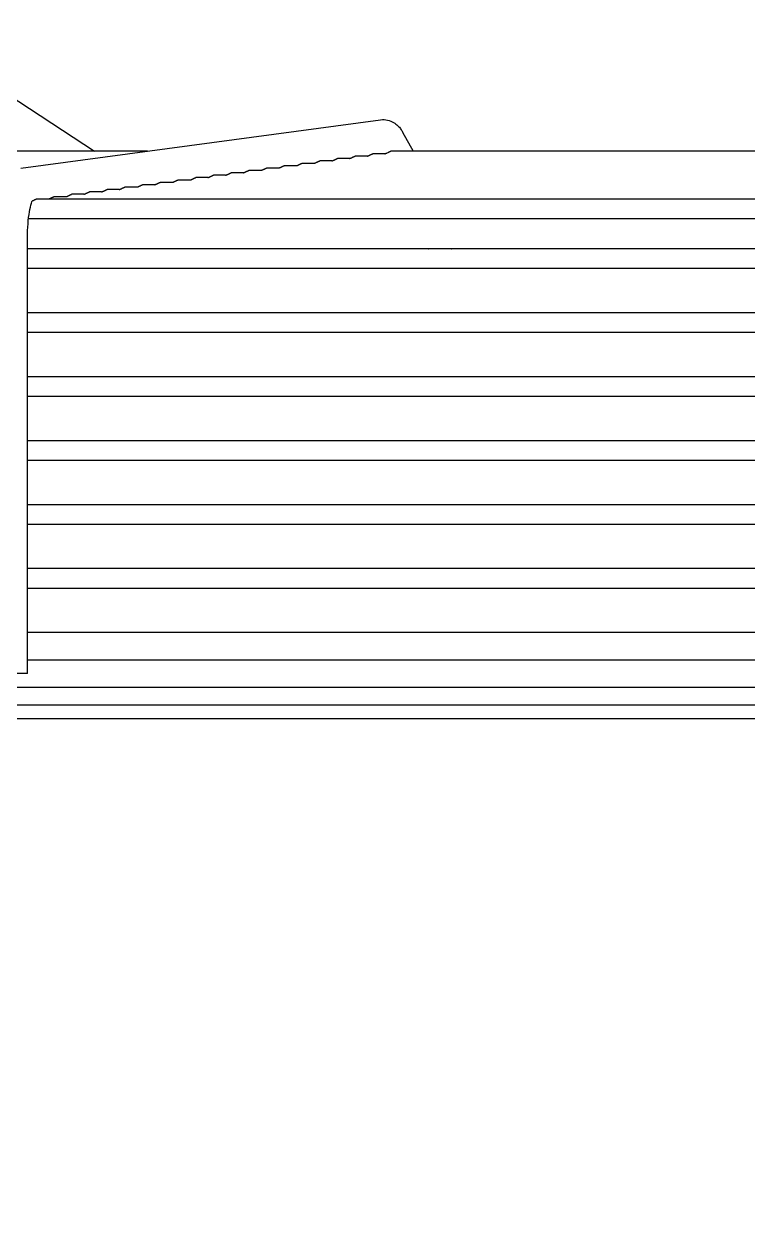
# Model space of a CAD drawing. Header units: millimetres. Extents: x 16200 to 32328, y 19251 to 29476.
# Drawn here: x 16311.64 to 16315.74, y 19601.05 to 19607.88 of the extents above; entities that cross this region are included whole.
import ezdxf

# ---------------------------------------------------------------- set-up
doc = ezdxf.new("R2010")
doc.units = ezdxf.units.MM
doc.header["$LTSCALE"] = 5
doc.layers.add('UNIT', color=6, linetype='Continuous')
doc.layers.add('WS-NO-CONTROL', color=3, linetype='Continuous')
doc.styles.add('SUBMITTAL', font='romans.shx', dxfattribs={"width": 0.75})
doc.dimstyles.new('SUBMITTAL', dxfattribs={"dimtxt": 0.09375, "dimasz": 0.09375, "dimexe": 0.03125, "dimexo": 0.0625, "dimgap": 0.0625, "dimtad": 0, "dimdec": 4, "dimzin": 4, "dimdsep": 46, "dimlunit": 4, "dimtxsty": 'SUBMITTAL', "dimcen": 0.09375, "dimclre": 6, "dimadec": 0, "dimazin": 0, "dimtfac": 1, "dimtdec": 0, "dimtofl": 0, "dimtmove": 0, "dimatfit": 3, "dimfxl": 0, "dimfrac": 2, "dimtolj": 1, "dimtzin": 4, "dimarcsym": 0})

msp = doc.modelspace()

# ---------------------------------------------------------------- linework, layer by layer
at = {"layer": 'UNIT'}
for p, q in [((16311.1054, 19607.7721), (16312.0423, 19607.1581)), ((16311.6257, 19607.0615), (16313.6611, 19607.3361)), ((16313.786, 19607.2662), (16313.8459, 19607.1581)), ((16312.3418, 19607.1581), (16310.8362, 19607.1581)), ((16313.6856, 19607.1434), (16313.6172, 19607.1434)), ((16317.7217, 19607.1581), (16313.7192, 19607.1581)), ((16313.1849, 19607.0759), (16313.1161, 19607.0759)), ((16313.2851, 19607.0894), (16313.2164, 19607.0894)), ((16313.3853, 19607.1029), (16313.3166, 19607.1029)), ((16313.4855, 19607.1164), (16313.4168, 19607.1164)), ((16313.5857, 19607.1299), (16313.517, 19607.1299)), ((16312.684, 19607.0084), (16312.615, 19607.0084)), ((16312.7842, 19607.0219), (16312.7152, 19607.0219)), ((16312.8844, 19607.0354), (16312.8155, 19607.0354)), ((16312.9846, 19607.0489), (16312.9157, 19607.0489)), ((16313.0848, 19607.0624), (16313.0159, 19607.0624)), ((16312.1831, 19606.9409), (16312.1139, 19606.9409)), ((16312.2833, 19606.9544), (16312.2141, 19606.9544)), ((16312.3835, 19606.9679), (16312.3143, 19606.9679)), ((16312.4837, 19606.9814), (16312.4146, 19606.9814)), ((16312.5838, 19606.9949), (16312.5148, 19606.9949)), ((16319.7279, 19606.8869), (16311.713, 19606.8869)), ((16311.8825, 19606.9004), (16311.8132, 19606.9004)), ((16311.9827, 19606.9139), (16311.9134, 19606.9139)), ((16312.0829, 19606.9274), (16312.0137, 19606.9274)), ((16311.6693, 19606.7767), (16319.7715, 19606.7767)), ((16311.6635, 19604.1995), (16311.6635, 19606.6689)), ((16319.7774, 19606.605), (16311.6635, 19606.605)), ((16311.6924, 19606.6064), (16311.6946, 19606.605)), ((16312.4421, 19606.6064), (16312.4421, 19606.605)), ((16311.6635, 19606.4948), (16319.7774, 19606.4948)), ((16319.7774, 19606.2428), (16311.6635, 19606.2428)), ((16311.6635, 19606.1326), (16319.7774, 19606.1326)), ((16319.7774, 19605.8806), (16311.6635, 19605.8806)), ((16311.6635, 19605.7704), (16319.7774, 19605.7704)), ((16319.7774, 19605.5184), (16311.6635, 19605.5184)), ((16311.6635, 19605.4081), (16319.7774, 19605.4081)), ((16319.7774, 19605.1562), (16311.6635, 19605.1562)), ((16311.6635, 19605.0459), (16319.7774, 19605.0459)), ((16319.7774, 19604.794), (16311.6635, 19604.794)), ((16311.6635, 19604.6837), (16319.7774, 19604.6837)), ((16319.7774, 19604.4318), (16311.6635, 19604.4318)), ((16311.6635, 19604.2782), (16319.7774, 19604.2782)), ((16311.6635, 19604.1995), (16311.4666, 19604.1995)), ((16311.0944, 19604.1227), (16320.3464, 19604.1227)), ((16298.8504, 19604.0223), (16332.5905, 19604.0223)), ((16332.5905, 19603.9436), (16298.8504, 19603.9436))]:
    msp.add_line(p, q, dxfattribs=at)
for start_param, end_param in [(0.23649, 0.259134), (1.752338, 1.774981)]:
    msp.add_ellipse((16314.004, 19606.6705), major_axis=(-0.0861, -0.0478), ratio=0.875426, start_param=start_param, end_param=end_param, dxfattribs=at)
for points, knots in [([(16313.6611, 19607.3361), (16313.6744, 19607.3379), (16313.6884, 19607.3372), (16313.7141, 19607.3314), (16313.7255, 19607.3265), (16313.7445, 19607.3152), (16313.7522, 19607.3089), (16313.765, 19607.2964), (16313.7701, 19607.2903), (16313.7789, 19607.2782), (16313.7826, 19607.2722), (16313.7859, 19607.2663), (16313.7859, 19607.2662), (16313.786, 19607.2662)], [3.1066861, 3.1066861, 3.1066861, 3.1066861, 3.1999885, 3.1999885, 3.2942363, 3.2942363, 3.388484, 3.388484, 3.4827318, 3.4827318, 3.5769796, 3.5769796, 3.577925, 3.577925, 3.577925, 3.577925]), ([(16313.5857, 19607.1299), (16313.587, 19607.1303), (16313.5882, 19607.1308), (16313.5895, 19607.1313), (16313.5907, 19607.1318), (16313.592, 19607.1323), (16313.5931, 19607.1328), (16313.5943, 19607.1333), (16313.5954, 19607.1338), (16313.5965, 19607.1343), (16313.5976, 19607.1347), (16313.5986, 19607.1352), (16313.5996, 19607.1357), (16313.6006, 19607.1361), (16313.6015, 19607.1366), (16313.6024, 19607.137), (16313.6033, 19607.1374), (16313.6042, 19607.1379), (16313.605, 19607.1383), (16313.6058, 19607.1387), (16313.6065, 19607.139), (16313.6073, 19607.1394), (16313.608, 19607.1397), (16313.6087, 19607.1401), (16313.6093, 19607.1404), (16313.61, 19607.1407), (16313.6106, 19607.141), (16313.6112, 19607.1413), (16313.6118, 19607.1415), (16313.6123, 19607.1418), (16313.6128, 19607.142), (16313.6133, 19607.1422), (16313.6138, 19607.1424), (16313.6142, 19607.1426), (16313.6146, 19607.1427), (16313.615, 19607.1429), (16313.6154, 19607.143), (16313.6158, 19607.1431), (16313.6161, 19607.1432), (16313.6164, 19607.1432), (16313.6167, 19607.1433), (16313.6169, 19607.1433), (16313.6172, 19607.1434), (16313.6172, 19607.1434), (16313.6172, 19607.1434), (16313.6172, 19607.1434)], [0.1719755, 0.1719755, 0.1719755, 0.1719755, 0.195122, 0.195122, 0.195122, 0.2195122, 0.2195122, 0.2195122, 0.2439024, 0.2439024, 0.2439024, 0.2682927, 0.2682927, 0.2682927, 0.2926829, 0.2926829, 0.2926829, 0.3170732, 0.3170732, 0.3170732, 0.3414634, 0.3414634, 0.3414634, 0.3658537, 0.3658537, 0.3658537, 0.3902439, 0.3902439, 0.3902439, 0.4146341, 0.4146341, 0.4146341, 0.4390244, 0.4390244, 0.4390244, 0.4634146, 0.4634146, 0.4634146, 0.4878049, 0.4878049, 0.4878049, 0.5121951, 0.5121951, 0.5121951, 0.5157586, 0.5157586, 0.5157586, 0.5157586]), ([(16313.6856, 19607.1434), (16313.6859, 19607.1435), (16313.6862, 19607.1436), (16313.6865, 19607.1437), (16313.6879, 19607.1442), (16313.6893, 19607.1447), (16313.6906, 19607.1453), (16313.6919, 19607.1458), (16313.6932, 19607.1463), (16313.6944, 19607.1469), (16313.6956, 19607.1474), (16313.6968, 19607.1479), (16313.6979, 19607.1484)], [0.16559879, 0.16559879, 0.16559879, 0.16559879, 0.17073171, 0.17073171, 0.17073171, 0.19512195, 0.19512195, 0.19512195, 0.2195122, 0.2195122, 0.2195122, 0.24390244, 0.24390244, 0.24390244, 0.24390244]), ([(16313.701, 19607.15), (16313.702, 19607.1504), (16313.703, 19607.1509), (16313.7039, 19607.1514), (16313.7048, 19607.1518), (16313.7057, 19607.1523), (16313.7065, 19607.1527), (16313.7074, 19607.1531), (16313.7081, 19607.1535), (16313.7089, 19607.1539), (16313.7096, 19607.1543), (16313.7104, 19607.1546), (16313.711, 19607.155), (16313.7117, 19607.1553), (16313.7123, 19607.1556), (16313.7129, 19607.1559), (16313.7135, 19607.1562), (16313.7141, 19607.1564), (16313.7146, 19607.1567), (16313.7151, 19607.1569), (16313.7156, 19607.1571), (16313.716, 19607.1573), (16313.7165, 19607.1575), (16313.7169, 19607.1576), (16313.7173, 19607.1577), (16313.7176, 19607.1579), (16313.718, 19607.1579), (16313.7183, 19607.158), (16313.7186, 19607.1581), (16313.7188, 19607.1581), (16313.7191, 19607.1581), (16313.7191, 19607.1581), (16313.7191, 19607.1581), (16313.7192, 19607.1581)], [0.2682927, 0.2682927, 0.2682927, 0.2682927, 0.2926829, 0.2926829, 0.2926829, 0.3170732, 0.3170732, 0.3170732, 0.3414634, 0.3414634, 0.3414634, 0.3658537, 0.3658537, 0.3658537, 0.3902439, 0.3902439, 0.3902439, 0.4146341, 0.4146341, 0.4146341, 0.4390244, 0.4390244, 0.4390244, 0.4634146, 0.4634146, 0.4634146, 0.4878049, 0.4878049, 0.4878049, 0.5121951, 0.5121951, 0.5121951, 0.5152045, 0.5152045, 0.5152045, 0.5152045]), ([(16313.0848, 19607.0624), (16313.086, 19607.0628), (16313.0871, 19607.0633), (16313.0883, 19607.0637), (16313.0895, 19607.0642), (16313.0908, 19607.0647), (16313.0919, 19607.0652), (16313.0931, 19607.0657), (16313.0943, 19607.0662), (16313.0953, 19607.0667), (16313.0964, 19607.0672), (16313.0974, 19607.0677), (16313.0984, 19607.0681), (16313.0994, 19607.0686), (16313.1004, 19607.0691), (16313.1012, 19607.0695), (16313.1021, 19607.0699), (16313.103, 19607.0703), (16313.1038, 19607.0707), (16313.1046, 19607.0711), (16313.1054, 19607.0715), (16313.1061, 19607.0719), (16313.1068, 19607.0722), (16313.1075, 19607.0726), (16313.1082, 19607.0729), (16313.1088, 19607.0732), (16313.1095, 19607.0735), (16313.11, 19607.0738), (16313.1106, 19607.074), (16313.1112, 19607.0743), (16313.1117, 19607.0745), (16313.1122, 19607.0747), (16313.1126, 19607.0749), (16313.1131, 19607.0751), (16313.1135, 19607.0752), (16313.1139, 19607.0754), (16313.1143, 19607.0755), (16313.1146, 19607.0756), (16313.115, 19607.0757), (16313.1153, 19607.0758), (16313.1156, 19607.0758), (16313.1158, 19607.0759), (16313.116, 19607.0759), (16313.1161, 19607.0759), (16313.1161, 19607.0759), (16313.1161, 19607.0759)], [0.1737382, 0.1737382, 0.1737382, 0.1737382, 0.195122, 0.195122, 0.195122, 0.2195122, 0.2195122, 0.2195122, 0.2439024, 0.2439024, 0.2439024, 0.2682927, 0.2682927, 0.2682927, 0.2926829, 0.2926829, 0.2926829, 0.3170732, 0.3170732, 0.3170732, 0.3414634, 0.3414634, 0.3414634, 0.3658537, 0.3658537, 0.3658537, 0.3902439, 0.3902439, 0.3902439, 0.4146341, 0.4146341, 0.4146341, 0.4390244, 0.4390244, 0.4390244, 0.4634146, 0.4634146, 0.4634146, 0.4878049, 0.4878049, 0.4878049, 0.5121951, 0.5121951, 0.5121951, 0.5156915, 0.5156915, 0.5156915, 0.5156915]), ([(16313.1849, 19607.0759), (16313.1862, 19607.0763), (16313.1874, 19607.0768), (16313.1885, 19607.0772), (16313.1898, 19607.0777), (16313.191, 19607.0782), (16313.1922, 19607.0787), (16313.1934, 19607.0792), (16313.1945, 19607.0797), (16313.1956, 19607.0802), (16313.1966, 19607.0807), (16313.1977, 19607.0812), (16313.1987, 19607.0816), (16313.1996, 19607.0821), (16313.2006, 19607.0826), (16313.2015, 19607.083), (16313.2024, 19607.0834), (16313.2032, 19607.0838), (16313.204, 19607.0842), (16313.2049, 19607.0846), (16313.2056, 19607.085), (16313.2063, 19607.0854), (16313.2071, 19607.0857), (16313.2078, 19607.0861), (16313.2084, 19607.0864), (16313.2091, 19607.0867), (16313.2097, 19607.087), (16313.2103, 19607.0873), (16313.2108, 19607.0875), (16313.2114, 19607.0878), (16313.2119, 19607.088), (16313.2124, 19607.0882), (16313.2129, 19607.0884), (16313.2133, 19607.0886), (16313.2137, 19607.0887), (16313.2141, 19607.0889), (16313.2145, 19607.089), (16313.2149, 19607.0891), (16313.2152, 19607.0892), (16313.2155, 19607.0893), (16313.2158, 19607.0893), (16313.216, 19607.0894), (16313.2163, 19607.0894), (16313.2163, 19607.0894), (16313.2163, 19607.0894), (16313.2164, 19607.0894)], [0.1733855, 0.1733855, 0.1733855, 0.1733855, 0.195122, 0.195122, 0.195122, 0.2195122, 0.2195122, 0.2195122, 0.2439024, 0.2439024, 0.2439024, 0.2682927, 0.2682927, 0.2682927, 0.2926829, 0.2926829, 0.2926829, 0.3170732, 0.3170732, 0.3170732, 0.3414634, 0.3414634, 0.3414634, 0.3658537, 0.3658537, 0.3658537, 0.3902439, 0.3902439, 0.3902439, 0.4146341, 0.4146341, 0.4146341, 0.4390244, 0.4390244, 0.4390244, 0.4634146, 0.4634146, 0.4634146, 0.4878049, 0.4878049, 0.4878049, 0.5121951, 0.5121951, 0.5121951, 0.5157051, 0.5157051, 0.5157051, 0.5157051]), ([(16313.2851, 19607.0894), (16313.2864, 19607.0898), (16313.2876, 19607.0903), (16313.2887, 19607.0907), (16313.29, 19607.0912), (16313.2912, 19607.0917), (16313.2924, 19607.0922), (16313.2936, 19607.0927), (16313.2947, 19607.0932), (16313.2958, 19607.0937), (16313.2969, 19607.0942), (16313.2979, 19607.0947), (16313.2989, 19607.0952), (16313.2999, 19607.0956), (16313.3008, 19607.0961), (16313.3017, 19607.0965), (16313.3026, 19607.0969), (16313.3035, 19607.0974), (16313.3043, 19607.0978), (16313.3051, 19607.0981), (16313.3059, 19607.0985), (16313.3066, 19607.0989), (16313.3073, 19607.0992), (16313.308, 19607.0996), (16313.3087, 19607.0999), (16313.3093, 19607.1002), (16313.3099, 19607.1005), (16313.3105, 19607.1008), (16313.3111, 19607.101), (16313.3116, 19607.1013), (16313.3121, 19607.1015), (16313.3126, 19607.1017), (16313.3131, 19607.1019), (16313.3135, 19607.1021), (16313.314, 19607.1022), (16313.3144, 19607.1024), (16313.3147, 19607.1025), (16313.3151, 19607.1026), (16313.3154, 19607.1027), (16313.3157, 19607.1028), (16313.316, 19607.1028), (16313.3163, 19607.1029), (16313.3165, 19607.1029), (16313.3165, 19607.1029), (16313.3165, 19607.1029), (16313.3166, 19607.1029)], [0.1730327, 0.1730327, 0.1730327, 0.1730327, 0.195122, 0.195122, 0.195122, 0.2195122, 0.2195122, 0.2195122, 0.2439024, 0.2439024, 0.2439024, 0.2682927, 0.2682927, 0.2682927, 0.2926829, 0.2926829, 0.2926829, 0.3170732, 0.3170732, 0.3170732, 0.3414634, 0.3414634, 0.3414634, 0.3658537, 0.3658537, 0.3658537, 0.3902439, 0.3902439, 0.3902439, 0.4146341, 0.4146341, 0.4146341, 0.4390244, 0.4390244, 0.4390244, 0.4634146, 0.4634146, 0.4634146, 0.4878049, 0.4878049, 0.4878049, 0.5121951, 0.5121951, 0.5121951, 0.5157186, 0.5157186, 0.5157186, 0.5157186]), ([(16313.3853, 19607.1029), (16313.3866, 19607.1033), (16313.3878, 19607.1038), (16313.389, 19607.1042), (16313.3903, 19607.1048), (16313.3915, 19607.1053), (16313.3927, 19607.1058), (16313.3938, 19607.1063), (16313.395, 19607.1068), (16313.396, 19607.1072), (16313.3971, 19607.1077), (16313.3982, 19607.1082), (16313.3991, 19607.1087), (16313.4001, 19607.1091), (16313.4011, 19607.1096), (16313.4019, 19607.11), (16313.4028, 19607.1104), (16313.4037, 19607.1109), (16313.4045, 19607.1113), (16313.4053, 19607.1117), (16313.4061, 19607.112), (16313.4068, 19607.1124), (16313.4075, 19607.1127), (16313.4082, 19607.1131), (16313.4089, 19607.1134), (16313.4095, 19607.1137), (16313.4101, 19607.114), (16313.4107, 19607.1143), (16313.4113, 19607.1145), (16313.4118, 19607.1148), (16313.4123, 19607.115), (16313.4129, 19607.1152), (16313.4133, 19607.1154), (16313.4138, 19607.1156), (16313.4142, 19607.1157), (16313.4146, 19607.1159), (16313.415, 19607.116), (16313.4153, 19607.1161), (16313.4156, 19607.1162), (16313.4159, 19607.1163), (16313.4162, 19607.1163), (16313.4165, 19607.1164), (16313.4167, 19607.1164), (16313.4167, 19607.1164), (16313.4168, 19607.1164), (16313.4168, 19607.1164)], [0.17268, 0.17268, 0.17268, 0.17268, 0.195122, 0.195122, 0.195122, 0.2195122, 0.2195122, 0.2195122, 0.2439024, 0.2439024, 0.2439024, 0.2682927, 0.2682927, 0.2682927, 0.2926829, 0.2926829, 0.2926829, 0.3170732, 0.3170732, 0.3170732, 0.3414634, 0.3414634, 0.3414634, 0.3658537, 0.3658537, 0.3658537, 0.3902439, 0.3902439, 0.3902439, 0.4146341, 0.4146341, 0.4146341, 0.4390244, 0.4390244, 0.4390244, 0.4634146, 0.4634146, 0.4634146, 0.4878049, 0.4878049, 0.4878049, 0.5121951, 0.5121951, 0.5121951, 0.515732, 0.515732, 0.515732, 0.515732]), ([(16313.4855, 19607.1164), (16313.4868, 19607.1168), (16313.488, 19607.1173), (16313.4892, 19607.1178), (16313.4905, 19607.1183), (16313.4917, 19607.1188), (16313.4929, 19607.1193), (16313.4941, 19607.1198), (16313.4952, 19607.1203), (16313.4963, 19607.1207), (16313.4974, 19607.1212), (16313.4984, 19607.1217), (16313.4994, 19607.1222), (16313.5004, 19607.1226), (16313.5013, 19607.1231), (16313.5022, 19607.1235), (16313.5031, 19607.1239), (16313.5039, 19607.1244), (16313.5047, 19607.1248), (16313.5055, 19607.1252), (16313.5063, 19607.1255), (16313.507, 19607.1259), (16313.5078, 19607.1262), (16313.5085, 19607.1266), (16313.5091, 19607.1269), (16313.5098, 19607.1272), (16313.5104, 19607.1275), (16313.511, 19607.1278), (16313.5115, 19607.128), (16313.5121, 19607.1283), (16313.5126, 19607.1285), (16313.5131, 19607.1287), (16313.5136, 19607.1289), (16313.514, 19607.1291), (16313.5144, 19607.1292), (16313.5148, 19607.1294), (16313.5152, 19607.1295), (16313.5155, 19607.1296), (16313.5159, 19607.1297), (16313.5162, 19607.1298), (16313.5165, 19607.1298), (16313.5167, 19607.1298), (16313.5169, 19607.1299), (16313.517, 19607.1299), (16313.517, 19607.1299), (16313.517, 19607.1299)], [0.1723275, 0.1723275, 0.1723275, 0.1723275, 0.195122, 0.195122, 0.195122, 0.2195122, 0.2195122, 0.2195122, 0.2439024, 0.2439024, 0.2439024, 0.2682927, 0.2682927, 0.2682927, 0.2926829, 0.2926829, 0.2926829, 0.3170732, 0.3170732, 0.3170732, 0.3414634, 0.3414634, 0.3414634, 0.3658537, 0.3658537, 0.3658537, 0.3902439, 0.3902439, 0.3902439, 0.4146341, 0.4146341, 0.4146341, 0.4390244, 0.4390244, 0.4390244, 0.4634146, 0.4634146, 0.4634146, 0.4878049, 0.4878049, 0.4878049, 0.5121951, 0.5121951, 0.5121951, 0.5157454, 0.5157454, 0.5157454, 0.5157454]), ([(16312.5838, 19606.9949), (16312.5849, 19606.9953), (16312.586, 19606.9957), (16312.587, 19606.9961), (16312.5883, 19606.9966), (16312.5896, 19606.9972), (16312.5908, 19606.9977), (16312.5919, 19606.9982), (16312.5931, 19606.9987), (16312.5941, 19606.9992), (16312.5952, 19606.9996), (16312.5963, 19607.0001), (16312.5973, 19607.0006), (16312.5982, 19607.0011), (16312.5992, 19607.0015), (16312.6001, 19607.002), (16312.601, 19607.0024), (16312.6018, 19607.0028), (16312.6026, 19607.0032), (16312.6035, 19607.0036), (16312.6042, 19607.004), (16312.605, 19607.0044), (16312.6057, 19607.0047), (16312.6064, 19607.0051), (16312.607, 19607.0054), (16312.6077, 19607.0057), (16312.6083, 19607.006), (16312.6089, 19607.0063), (16312.6095, 19607.0065), (16312.61, 19607.0068), (16312.6105, 19607.007), (16312.611, 19607.0072), (16312.6115, 19607.0074), (16312.6119, 19607.0076), (16312.6124, 19607.0078), (16312.6128, 19607.0079), (16312.6132, 19607.008), (16312.6135, 19607.0081), (16312.6138, 19607.0082), (16312.6141, 19607.0083), (16312.6144, 19607.0084), (16312.6147, 19607.0084), (16312.6149, 19607.0084), (16312.6149, 19607.0084), (16312.615, 19607.0084), (16312.615, 19607.0084)], [0.1754963, 0.1754963, 0.1754963, 0.1754963, 0.195122, 0.195122, 0.195122, 0.2195122, 0.2195122, 0.2195122, 0.2439024, 0.2439024, 0.2439024, 0.2682927, 0.2682927, 0.2682927, 0.2926829, 0.2926829, 0.2926829, 0.3170732, 0.3170732, 0.3170732, 0.3414634, 0.3414634, 0.3414634, 0.3658537, 0.3658537, 0.3658537, 0.3902439, 0.3902439, 0.3902439, 0.4146341, 0.4146341, 0.4146341, 0.4390244, 0.4390244, 0.4390244, 0.4634146, 0.4634146, 0.4634146, 0.4878049, 0.4878049, 0.4878049, 0.5121951, 0.5121951, 0.5121951, 0.5156231, 0.5156231, 0.5156231, 0.5156231]), ([(16312.684, 19607.0084), (16312.6852, 19607.0088), (16312.6862, 19607.0092), (16312.6873, 19607.0096), (16312.6886, 19607.0102), (16312.6898, 19607.0107), (16312.691, 19607.0112), (16312.6922, 19607.0117), (16312.6933, 19607.0122), (16312.6944, 19607.0127), (16312.6955, 19607.0132), (16312.6965, 19607.0136), (16312.6975, 19607.0141), (16312.6985, 19607.0146), (16312.6994, 19607.015), (16312.7003, 19607.0155), (16312.7012, 19607.0159), (16312.7021, 19607.0163), (16312.7029, 19607.0167), (16312.7037, 19607.0171), (16312.7045, 19607.0175), (16312.7052, 19607.0179), (16312.7059, 19607.0182), (16312.7066, 19607.0186), (16312.7073, 19607.0189), (16312.7079, 19607.0192), (16312.7085, 19607.0195), (16312.7091, 19607.0198), (16312.7097, 19607.02), (16312.7103, 19607.0203), (16312.7108, 19607.0205), (16312.7113, 19607.0207), (16312.7117, 19607.0209), (16312.7122, 19607.0211), (16312.7126, 19607.0213), (16312.713, 19607.0214), (16312.7134, 19607.0215), (16312.7137, 19607.0216), (16312.7141, 19607.0217), (16312.7144, 19607.0218), (16312.7147, 19607.0218), (16312.7149, 19607.0219), (16312.7151, 19607.0219), (16312.7152, 19607.0219), (16312.7152, 19607.0219), (16312.7152, 19607.0219)], [0.1751457, 0.1751457, 0.1751457, 0.1751457, 0.195122, 0.195122, 0.195122, 0.2195122, 0.2195122, 0.2195122, 0.2439024, 0.2439024, 0.2439024, 0.2682927, 0.2682927, 0.2682927, 0.2926829, 0.2926829, 0.2926829, 0.3170732, 0.3170732, 0.3170732, 0.3414634, 0.3414634, 0.3414634, 0.3658537, 0.3658537, 0.3658537, 0.3902439, 0.3902439, 0.3902439, 0.4146341, 0.4146341, 0.4146341, 0.4390244, 0.4390244, 0.4390244, 0.4634146, 0.4634146, 0.4634146, 0.4878049, 0.4878049, 0.4878049, 0.5121951, 0.5121951, 0.5121951, 0.5156368, 0.5156368, 0.5156368, 0.5156368]), ([(16312.7842, 19607.0219), (16312.7854, 19607.0223), (16312.7865, 19607.0227), (16312.7875, 19607.0232), (16312.7888, 19607.0237), (16312.79, 19607.0242), (16312.7912, 19607.0247), (16312.7924, 19607.0252), (16312.7935, 19607.0257), (16312.7946, 19607.0262), (16312.7957, 19607.0267), (16312.7967, 19607.0271), (16312.7977, 19607.0276), (16312.7987, 19607.0281), (16312.7997, 19607.0285), (16312.8005, 19607.029), (16312.8014, 19607.0294), (16312.8023, 19607.0298), (16312.8031, 19607.0302), (16312.8039, 19607.0306), (16312.8047, 19607.031), (16312.8054, 19607.0314), (16312.8062, 19607.0317), (16312.8069, 19607.0321), (16312.8075, 19607.0324), (16312.8082, 19607.0327), (16312.8088, 19607.033), (16312.8094, 19607.0333), (16312.8099, 19607.0335), (16312.8105, 19607.0338), (16312.811, 19607.034), (16312.8115, 19607.0342), (16312.812, 19607.0344), (16312.8124, 19607.0346), (16312.8128, 19607.0348), (16312.8132, 19607.0349), (16312.8136, 19607.035), (16312.814, 19607.0351), (16312.8143, 19607.0352), (16312.8146, 19607.0353), (16312.8149, 19607.0353), (16312.8151, 19607.0354), (16312.8154, 19607.0354), (16312.8154, 19607.0354), (16312.8154, 19607.0354), (16312.8155, 19607.0354)], [0.1747945, 0.1747945, 0.1747945, 0.1747945, 0.195122, 0.195122, 0.195122, 0.2195122, 0.2195122, 0.2195122, 0.2439024, 0.2439024, 0.2439024, 0.2682927, 0.2682927, 0.2682927, 0.2926829, 0.2926829, 0.2926829, 0.3170732, 0.3170732, 0.3170732, 0.3414634, 0.3414634, 0.3414634, 0.3658537, 0.3658537, 0.3658537, 0.3902439, 0.3902439, 0.3902439, 0.4146341, 0.4146341, 0.4146341, 0.4390244, 0.4390244, 0.4390244, 0.4634146, 0.4634146, 0.4634146, 0.4878049, 0.4878049, 0.4878049, 0.5121951, 0.5121951, 0.5121951, 0.5156505, 0.5156505, 0.5156505, 0.5156505]), ([(16312.8844, 19607.0354), (16312.8856, 19607.0358), (16312.8867, 19607.0362), (16312.8878, 19607.0367), (16312.8891, 19607.0372), (16312.8903, 19607.0377), (16312.8915, 19607.0382), (16312.8926, 19607.0387), (16312.8938, 19607.0392), (16312.8949, 19607.0397), (16312.8959, 19607.0402), (16312.897, 19607.0407), (16312.898, 19607.0411), (16312.8989, 19607.0416), (16312.8999, 19607.042), (16312.9008, 19607.0425), (16312.9017, 19607.0429), (16312.9025, 19607.0433), (16312.9033, 19607.0437), (16312.9042, 19607.0441), (16312.9049, 19607.0445), (16312.9057, 19607.0449), (16312.9064, 19607.0452), (16312.9071, 19607.0456), (16312.9077, 19607.0459), (16312.9084, 19607.0462), (16312.909, 19607.0465), (16312.9096, 19607.0468), (16312.9102, 19607.047), (16312.9107, 19607.0473), (16312.9112, 19607.0475), (16312.9117, 19607.0477), (16312.9122, 19607.0479), (16312.9126, 19607.0481), (16312.9131, 19607.0483), (16312.9135, 19607.0484), (16312.9138, 19607.0485), (16312.9142, 19607.0486), (16312.9145, 19607.0487), (16312.9148, 19607.0488), (16312.9151, 19607.0488), (16312.9154, 19607.0489), (16312.9156, 19607.0489), (16312.9156, 19607.0489), (16312.9156, 19607.0489), (16312.9157, 19607.0489)], [0.1744428, 0.1744428, 0.1744428, 0.1744428, 0.195122, 0.195122, 0.195122, 0.2195122, 0.2195122, 0.2195122, 0.2439024, 0.2439024, 0.2439024, 0.2682927, 0.2682927, 0.2682927, 0.2926829, 0.2926829, 0.2926829, 0.3170732, 0.3170732, 0.3170732, 0.3414634, 0.3414634, 0.3414634, 0.3658537, 0.3658537, 0.3658537, 0.3902439, 0.3902439, 0.3902439, 0.4146341, 0.4146341, 0.4146341, 0.4390244, 0.4390244, 0.4390244, 0.4634146, 0.4634146, 0.4634146, 0.4878049, 0.4878049, 0.4878049, 0.5121951, 0.5121951, 0.5121951, 0.5156642, 0.5156642, 0.5156642, 0.5156642]), ([(16312.9846, 19607.0489), (16312.9858, 19607.0493), (16312.9869, 19607.0498), (16312.988, 19607.0502), (16312.9893, 19607.0507), (16312.9905, 19607.0512), (16312.9917, 19607.0517), (16312.9929, 19607.0522), (16312.994, 19607.0527), (16312.9951, 19607.0532), (16312.9962, 19607.0537), (16312.9972, 19607.0542), (16312.9982, 19607.0546), (16312.9992, 19607.0551), (16313.0001, 19607.0555), (16313.001, 19607.056), (16313.0019, 19607.0564), (16313.0028, 19607.0568), (16313.0036, 19607.0572), (16313.0044, 19607.0576), (16313.0052, 19607.058), (16313.0059, 19607.0584), (16313.0066, 19607.0587), (16313.0073, 19607.0591), (16313.008, 19607.0594), (16313.0086, 19607.0597), (16313.0092, 19607.06), (16313.0098, 19607.0603), (16313.0104, 19607.0605), (16313.0109, 19607.0608), (16313.0114, 19607.061), (16313.0119, 19607.0612), (16313.0124, 19607.0614), (16313.0129, 19607.0616), (16313.0133, 19607.0618), (16313.0137, 19607.0619), (16313.0141, 19607.062), (16313.0144, 19607.0621), (16313.0147, 19607.0622), (16313.015, 19607.0623), (16313.0153, 19607.0623), (16313.0156, 19607.0624), (16313.0158, 19607.0624), (16313.0158, 19607.0624), (16313.0159, 19607.0624), (16313.0159, 19607.0624)], [0.1740907, 0.1740907, 0.1740907, 0.1740907, 0.195122, 0.195122, 0.195122, 0.2195122, 0.2195122, 0.2195122, 0.2439024, 0.2439024, 0.2439024, 0.2682927, 0.2682927, 0.2682927, 0.2926829, 0.2926829, 0.2926829, 0.3170732, 0.3170732, 0.3170732, 0.3414634, 0.3414634, 0.3414634, 0.3658537, 0.3658537, 0.3658537, 0.3902439, 0.3902439, 0.3902439, 0.4146341, 0.4146341, 0.4146341, 0.4390244, 0.4390244, 0.4390244, 0.4634146, 0.4634146, 0.4634146, 0.4878049, 0.4878049, 0.4878049, 0.5121951, 0.5121951, 0.5121951, 0.5156779, 0.5156779, 0.5156779, 0.5156779]), ([(16312.0829, 19606.9274), (16312.0839, 19606.9278), (16312.0849, 19606.9282), (16312.0858, 19606.9286), (16312.0871, 19606.9291), (16312.0884, 19606.9296), (16312.0896, 19606.9301), (16312.0907, 19606.9306), (16312.0919, 19606.9311), (16312.093, 19606.9316), (16312.094, 19606.9321), (16312.0951, 19606.9326), (16312.0961, 19606.9331), (16312.0971, 19606.9335), (16312.098, 19606.934), (16312.0989, 19606.9344), (16312.0998, 19606.9349), (16312.1007, 19606.9353), (16312.1015, 19606.9357), (16312.1023, 19606.9361), (16312.1031, 19606.9365), (16312.1038, 19606.9369), (16312.1045, 19606.9372), (16312.1052, 19606.9376), (16312.1059, 19606.9379), (16312.1066, 19606.9382), (16312.1072, 19606.9385), (16312.1078, 19606.9388), (16312.1083, 19606.9391), (16312.1089, 19606.9393), (16312.1094, 19606.9395), (16312.1099, 19606.9397), (16312.1104, 19606.9399), (16312.1108, 19606.9401), (16312.1113, 19606.9403), (16312.1117, 19606.9404), (16312.112, 19606.9405), (16312.1124, 19606.9407), (16312.1127, 19606.9407), (16312.113, 19606.9408), (16312.1133, 19606.9409), (16312.1136, 19606.9409), (16312.1138, 19606.9409), (16312.1138, 19606.9409), (16312.1139, 19606.9409), (16312.1139, 19606.9409)], [0.1772384, 0.1772384, 0.1772384, 0.1772384, 0.195122, 0.195122, 0.195122, 0.2195122, 0.2195122, 0.2195122, 0.2439024, 0.2439024, 0.2439024, 0.2682927, 0.2682927, 0.2682927, 0.2926829, 0.2926829, 0.2926829, 0.3170732, 0.3170732, 0.3170732, 0.3414634, 0.3414634, 0.3414634, 0.3658537, 0.3658537, 0.3658537, 0.3902439, 0.3902439, 0.3902439, 0.4146341, 0.4146341, 0.4146341, 0.4390244, 0.4390244, 0.4390244, 0.4634146, 0.4634146, 0.4634146, 0.4878049, 0.4878049, 0.4878049, 0.5121951, 0.5121951, 0.5121951, 0.5155542, 0.5155542, 0.5155542, 0.5155542]), ([(16312.1831, 19606.9409), (16312.1841, 19606.9413), (16312.1851, 19606.9417), (16312.1861, 19606.9421), (16312.1874, 19606.9426), (16312.1886, 19606.9431), (16312.1898, 19606.9436), (16312.191, 19606.9441), (16312.1921, 19606.9446), (16312.1932, 19606.9451), (16312.1943, 19606.9456), (16312.1953, 19606.9461), (16312.1963, 19606.9466), (16312.1973, 19606.947), (16312.1982, 19606.9475), (16312.1991, 19606.9479), (16312.2, 19606.9484), (16312.2009, 19606.9488), (16312.2017, 19606.9492), (16312.2025, 19606.9496), (16312.2033, 19606.95), (16312.204, 19606.9504), (16312.2048, 19606.9507), (16312.2055, 19606.9511), (16312.2061, 19606.9514), (16312.2068, 19606.9517), (16312.2074, 19606.952), (16312.208, 19606.9523), (16312.2086, 19606.9526), (16312.2091, 19606.9528), (16312.2096, 19606.953), (16312.2101, 19606.9532), (16312.2106, 19606.9534), (16312.211, 19606.9536), (16312.2115, 19606.9538), (16312.2119, 19606.9539), (16312.2122, 19606.954), (16312.2126, 19606.9542), (16312.2129, 19606.9542), (16312.2132, 19606.9543), (16312.2135, 19606.9544), (16312.2138, 19606.9544), (16312.214, 19606.9544), (16312.2141, 19606.9544), (16312.2141, 19606.9544), (16312.2141, 19606.9544)], [0.1768915, 0.1768915, 0.1768915, 0.1768915, 0.195122, 0.195122, 0.195122, 0.2195122, 0.2195122, 0.2195122, 0.2439024, 0.2439024, 0.2439024, 0.2682927, 0.2682927, 0.2682927, 0.2926829, 0.2926829, 0.2926829, 0.3170732, 0.3170732, 0.3170732, 0.3414634, 0.3414634, 0.3414634, 0.3658537, 0.3658537, 0.3658537, 0.3902439, 0.3902439, 0.3902439, 0.4146341, 0.4146341, 0.4146341, 0.4390244, 0.4390244, 0.4390244, 0.4634146, 0.4634146, 0.4634146, 0.4878049, 0.4878049, 0.4878049, 0.5121951, 0.5121951, 0.5121951, 0.515568, 0.515568, 0.515568, 0.515568]), ([(16312.2833, 19606.9544), (16312.2843, 19606.9548), (16312.2853, 19606.9552), (16312.2863, 19606.9556), (16312.2876, 19606.9561), (16312.2889, 19606.9566), (16312.29, 19606.9571), (16312.2912, 19606.9576), (16312.2924, 19606.9581), (16312.2934, 19606.9586), (16312.2945, 19606.9591), (16312.2956, 19606.9596), (16312.2966, 19606.9601), (16312.2975, 19606.9605), (16312.2985, 19606.961), (16312.2994, 19606.9614), (16312.3003, 19606.9619), (16312.3011, 19606.9623), (16312.302, 19606.9627), (16312.3028, 19606.9631), (16312.3035, 19606.9635), (16312.3043, 19606.9639), (16312.305, 19606.9642), (16312.3057, 19606.9646), (16312.3064, 19606.9649), (16312.307, 19606.9652), (16312.3076, 19606.9655), (16312.3082, 19606.9658), (16312.3088, 19606.966), (16312.3093, 19606.9663), (16312.3098, 19606.9665), (16312.3104, 19606.9667), (16312.3108, 19606.9669), (16312.3113, 19606.9671), (16312.3117, 19606.9673), (16312.3121, 19606.9674), (16312.3125, 19606.9675), (16312.3128, 19606.9677), (16312.3132, 19606.9677), (16312.3135, 19606.9678), (16312.3138, 19606.9679), (16312.314, 19606.9679), (16312.3142, 19606.9679), (16312.3143, 19606.9679), (16312.3143, 19606.9679), (16312.3143, 19606.9679)], [0.1765439, 0.1765439, 0.1765439, 0.1765439, 0.195122, 0.195122, 0.195122, 0.2195122, 0.2195122, 0.2195122, 0.2439024, 0.2439024, 0.2439024, 0.2682927, 0.2682927, 0.2682927, 0.2926829, 0.2926829, 0.2926829, 0.3170732, 0.3170732, 0.3170732, 0.3414634, 0.3414634, 0.3414634, 0.3658537, 0.3658537, 0.3658537, 0.3902439, 0.3902439, 0.3902439, 0.4146341, 0.4146341, 0.4146341, 0.4390244, 0.4390244, 0.4390244, 0.4634146, 0.4634146, 0.4634146, 0.4878049, 0.4878049, 0.4878049, 0.5121951, 0.5121951, 0.5121951, 0.5155818, 0.5155818, 0.5155818, 0.5155818]), ([(16312.3835, 19606.9679), (16312.3845, 19606.9683), (16312.3856, 19606.9687), (16312.3866, 19606.9691), (16312.3879, 19606.9696), (16312.3891, 19606.9701), (16312.3903, 19606.9706), (16312.3915, 19606.9711), (16312.3926, 19606.9716), (16312.3937, 19606.9721), (16312.3948, 19606.9726), (16312.3958, 19606.9731), (16312.3968, 19606.9736), (16312.3978, 19606.9741), (16312.3987, 19606.9745), (16312.3996, 19606.975), (16312.4005, 19606.9754), (16312.4014, 19606.9758), (16312.4022, 19606.9762), (16312.403, 19606.9766), (16312.4038, 19606.977), (16312.4045, 19606.9774), (16312.4052, 19606.9777), (16312.4059, 19606.9781), (16312.4066, 19606.9784), (16312.4072, 19606.9787), (16312.4079, 19606.979), (16312.4084, 19606.9793), (16312.409, 19606.9795), (16312.4096, 19606.9798), (16312.4101, 19606.98), (16312.4106, 19606.9802), (16312.4111, 19606.9804), (16312.4115, 19606.9806), (16312.4119, 19606.9808), (16312.4123, 19606.9809), (16312.4127, 19606.981), (16312.4131, 19606.9811), (16312.4134, 19606.9812), (16312.4137, 19606.9813), (16312.414, 19606.9814), (16312.4142, 19606.9814), (16312.4145, 19606.9814), (16312.4145, 19606.9814), (16312.4145, 19606.9814), (16312.4146, 19606.9814)], [0.1761954, 0.1761954, 0.1761954, 0.1761954, 0.195122, 0.195122, 0.195122, 0.2195122, 0.2195122, 0.2195122, 0.2439024, 0.2439024, 0.2439024, 0.2682927, 0.2682927, 0.2682927, 0.2926829, 0.2926829, 0.2926829, 0.3170732, 0.3170732, 0.3170732, 0.3414634, 0.3414634, 0.3414634, 0.3658537, 0.3658537, 0.3658537, 0.3902439, 0.3902439, 0.3902439, 0.4146341, 0.4146341, 0.4146341, 0.4390244, 0.4390244, 0.4390244, 0.4634146, 0.4634146, 0.4634146, 0.4878049, 0.4878049, 0.4878049, 0.5121951, 0.5121951, 0.5121951, 0.5155955, 0.5155955, 0.5155955, 0.5155955]), ([(16312.4837, 19606.9814), (16312.4847, 19606.9818), (16312.4858, 19606.9822), (16312.4868, 19606.9826), (16312.4881, 19606.9831), (16312.4893, 19606.9836), (16312.4905, 19606.9841), (16312.4917, 19606.9847), (16312.4928, 19606.9852), (16312.4939, 19606.9856), (16312.495, 19606.9861), (16312.496, 19606.9866), (16312.497, 19606.9871), (16312.498, 19606.9876), (16312.499, 19606.988), (16312.4998, 19606.9885), (16312.5007, 19606.9889), (16312.5016, 19606.9893), (16312.5024, 19606.9897), (16312.5032, 19606.9901), (16312.504, 19606.9905), (16312.5047, 19606.9909), (16312.5055, 19606.9912), (16312.5062, 19606.9916), (16312.5068, 19606.9919), (16312.5075, 19606.9922), (16312.5081, 19606.9925), (16312.5087, 19606.9928), (16312.5093, 19606.993), (16312.5098, 19606.9933), (16312.5103, 19606.9935), (16312.5108, 19606.9937), (16312.5113, 19606.9939), (16312.5117, 19606.9941), (16312.5122, 19606.9943), (16312.5126, 19606.9944), (16312.5129, 19606.9945), (16312.5133, 19606.9946), (16312.5136, 19606.9947), (16312.5139, 19606.9948), (16312.5142, 19606.9949), (16312.5145, 19606.9949), (16312.5147, 19606.9949), (16312.5147, 19606.9949), (16312.5148, 19606.9949), (16312.5148, 19606.9949)], [0.1758462, 0.1758462, 0.1758462, 0.1758462, 0.195122, 0.195122, 0.195122, 0.2195122, 0.2195122, 0.2195122, 0.2439024, 0.2439024, 0.2439024, 0.2682927, 0.2682927, 0.2682927, 0.2926829, 0.2926829, 0.2926829, 0.3170732, 0.3170732, 0.3170732, 0.3414634, 0.3414634, 0.3414634, 0.3658537, 0.3658537, 0.3658537, 0.3902439, 0.3902439, 0.3902439, 0.4146341, 0.4146341, 0.4146341, 0.4390244, 0.4390244, 0.4390244, 0.4634146, 0.4634146, 0.4634146, 0.4878049, 0.4878049, 0.4878049, 0.5121951, 0.5121951, 0.5121951, 0.5156093, 0.5156093, 0.5156093, 0.5156093]), ([(16311.6635, 19606.6689), (16311.6635, 19606.6953), (16311.6645, 19606.7217), (16311.6684, 19606.7713), (16311.6712, 19606.7945), (16311.678, 19606.8339), (16311.6818, 19606.8505), (16311.6871, 19606.8684), (16311.6886, 19606.8729), (16311.69, 19606.8767)], [1.5707963, 1.5707963, 1.5707963, 1.5707963, 1.8648194, 1.8648194, 2.1537199, 2.1537199, 2.4236626, 2.4236626, 2.5311599, 2.5311599, 2.5311599, 2.5311599]), ([(16311.69, 19606.8766), (16311.6907, 19606.877), (16311.6914, 19606.8773), (16311.692, 19606.8776), (16311.6931, 19606.8781), (16311.6941, 19606.8786), (16311.6951, 19606.879), (16311.6961, 19606.8795), (16311.6971, 19606.88), (16311.698, 19606.8804), (16311.6989, 19606.8809), (16311.6997, 19606.8813), (16311.7006, 19606.8817), (16311.7014, 19606.8821), (16311.7021, 19606.8825), (16311.7029, 19606.8829), (16311.7036, 19606.8832), (16311.7043, 19606.8836), (16311.705, 19606.8839), (16311.7056, 19606.8842), (16311.7063, 19606.8845), (16311.7068, 19606.8848), (16311.7074, 19606.8851), (16311.708, 19606.8853), (16311.7085, 19606.8855), (16311.709, 19606.8858), (16311.7095, 19606.886), (16311.7099, 19606.8861), (16311.7103, 19606.8863), (16311.7108, 19606.8864), (16311.7111, 19606.8866), (16311.7115, 19606.8867), (16311.7118, 19606.8868), (16311.7121, 19606.8868), (16311.7124, 19606.8869), (16311.7127, 19606.8869), (16311.7129, 19606.8869), (16311.7129, 19606.8869), (16311.713, 19606.8869), (16311.713, 19606.8869)], [0.2291588, 0.2291588, 0.2291588, 0.2291588, 0.2439024, 0.2439024, 0.2439024, 0.2682927, 0.2682927, 0.2682927, 0.2926829, 0.2926829, 0.2926829, 0.3170732, 0.3170732, 0.3170732, 0.3414634, 0.3414634, 0.3414634, 0.3658537, 0.3658537, 0.3658537, 0.3902439, 0.3902439, 0.3902439, 0.4146341, 0.4146341, 0.4146341, 0.4390244, 0.4390244, 0.4390244, 0.4634146, 0.4634146, 0.4634146, 0.4878049, 0.4878049, 0.4878049, 0.5121951, 0.5121951, 0.5121951, 0.5154991, 0.5154991, 0.5154991, 0.5154991]), ([(16311.7824, 19606.8869), (16311.7833, 19606.8873), (16311.7842, 19606.8876), (16311.7851, 19606.888), (16311.7864, 19606.8885), (16311.7876, 19606.889), (16311.7888, 19606.8896), (16311.79, 19606.8901), (16311.7912, 19606.8906), (16311.7923, 19606.8911), (16311.7933, 19606.8916), (16311.7944, 19606.8921), (16311.7954, 19606.8925), (16311.7964, 19606.893), (16311.7973, 19606.8935), (16311.7982, 19606.8939), (16311.7991, 19606.8944), (16311.8, 19606.8948), (16311.8008, 19606.8952), (16311.8016, 19606.8956), (16311.8024, 19606.896), (16311.8031, 19606.8964), (16311.8039, 19606.8967), (16311.8046, 19606.8971), (16311.8052, 19606.8974), (16311.8059, 19606.8977), (16311.8065, 19606.898), (16311.8071, 19606.8983), (16311.8077, 19606.8986), (16311.8082, 19606.8988), (16311.8087, 19606.899), (16311.8092, 19606.8993), (16311.8097, 19606.8995), (16311.8101, 19606.8996), (16311.8106, 19606.8998), (16311.811, 19606.8999), (16311.8113, 19606.9001), (16311.8117, 19606.9002), (16311.812, 19606.9003), (16311.8123, 19606.9003), (16311.8126, 19606.9004), (16311.8129, 19606.9004), (16311.8131, 19606.9004), (16311.8132, 19606.9004), (16311.8132, 19606.9004), (16311.8132, 19606.9004)], [0.1782737, 0.1782737, 0.1782737, 0.1782737, 0.195122, 0.195122, 0.195122, 0.2195122, 0.2195122, 0.2195122, 0.2439024, 0.2439024, 0.2439024, 0.2682927, 0.2682927, 0.2682927, 0.2926829, 0.2926829, 0.2926829, 0.3170732, 0.3170732, 0.3170732, 0.3414634, 0.3414634, 0.3414634, 0.3658537, 0.3658537, 0.3658537, 0.3902439, 0.3902439, 0.3902439, 0.4146341, 0.4146341, 0.4146341, 0.4390244, 0.4390244, 0.4390244, 0.4634146, 0.4634146, 0.4634146, 0.4878049, 0.4878049, 0.4878049, 0.5121951, 0.5121951, 0.5121951, 0.5155129, 0.5155129, 0.5155129, 0.5155129]), ([(16311.8825, 19606.9004), (16311.8835, 19606.9008), (16311.8844, 19606.9012), (16311.8854, 19606.9015), (16311.8866, 19606.902), (16311.8879, 19606.9026), (16311.8891, 19606.9031), (16311.8903, 19606.9036), (16311.8914, 19606.9041), (16311.8925, 19606.9046), (16311.8936, 19606.9051), (16311.8946, 19606.9056), (16311.8956, 19606.906), (16311.8966, 19606.9065), (16311.8975, 19606.907), (16311.8984, 19606.9074), (16311.8993, 19606.9079), (16311.9002, 19606.9083), (16311.901, 19606.9087), (16311.9018, 19606.9091), (16311.9026, 19606.9095), (16311.9033, 19606.9099), (16311.9041, 19606.9102), (16311.9048, 19606.9106), (16311.9054, 19606.9109), (16311.9061, 19606.9112), (16311.9067, 19606.9115), (16311.9073, 19606.9118), (16311.9079, 19606.9121), (16311.9084, 19606.9123), (16311.9089, 19606.9125), (16311.9095, 19606.9128), (16311.9099, 19606.9129), (16311.9104, 19606.9131), (16311.9108, 19606.9133), (16311.9112, 19606.9134), (16311.9116, 19606.9136), (16311.9119, 19606.9137), (16311.9123, 19606.9138), (16311.9126, 19606.9138), (16311.9129, 19606.9139), (16311.9131, 19606.9139), (16311.9133, 19606.9139), (16311.9134, 19606.9139), (16311.9134, 19606.9139), (16311.9134, 19606.9139)], [0.1779295, 0.1779295, 0.1779295, 0.1779295, 0.195122, 0.195122, 0.195122, 0.2195122, 0.2195122, 0.2195122, 0.2439024, 0.2439024, 0.2439024, 0.2682927, 0.2682927, 0.2682927, 0.2926829, 0.2926829, 0.2926829, 0.3170732, 0.3170732, 0.3170732, 0.3414634, 0.3414634, 0.3414634, 0.3658537, 0.3658537, 0.3658537, 0.3902439, 0.3902439, 0.3902439, 0.4146341, 0.4146341, 0.4146341, 0.4390244, 0.4390244, 0.4390244, 0.4634146, 0.4634146, 0.4634146, 0.4878049, 0.4878049, 0.4878049, 0.5121951, 0.5121951, 0.5121951, 0.5155267, 0.5155267, 0.5155267, 0.5155267]), ([(16311.9827, 19606.9139), (16311.9837, 19606.9143), (16311.9847, 19606.9147), (16311.9856, 19606.915), (16311.9869, 19606.9156), (16311.9881, 19606.9161), (16311.9893, 19606.9166), (16311.9905, 19606.9171), (16311.9916, 19606.9176), (16311.9927, 19606.9181), (16311.9938, 19606.9186), (16311.9949, 19606.9191), (16311.9958, 19606.9196), (16311.9968, 19606.92), (16311.9978, 19606.9205), (16311.9987, 19606.9209), (16311.9996, 19606.9214), (16312.0004, 19606.9218), (16312.0013, 19606.9222), (16312.0021, 19606.9226), (16312.0028, 19606.923), (16312.0036, 19606.9234), (16312.0043, 19606.9237), (16312.005, 19606.9241), (16312.0057, 19606.9244), (16312.0063, 19606.9247), (16312.0069, 19606.925), (16312.0075, 19606.9253), (16312.0081, 19606.9256), (16312.0087, 19606.9258), (16312.0092, 19606.926), (16312.0097, 19606.9262), (16312.0102, 19606.9264), (16312.0106, 19606.9266), (16312.011, 19606.9268), (16312.0114, 19606.9269), (16312.0118, 19606.927), (16312.0122, 19606.9272), (16312.0125, 19606.9273), (16312.0128, 19606.9273), (16312.0131, 19606.9274), (16312.0133, 19606.9274), (16312.0136, 19606.9274), (16312.0136, 19606.9274), (16312.0136, 19606.9274), (16312.0137, 19606.9274)], [0.1775844, 0.1775844, 0.1775844, 0.1775844, 0.195122, 0.195122, 0.195122, 0.2195122, 0.2195122, 0.2195122, 0.2439024, 0.2439024, 0.2439024, 0.2682927, 0.2682927, 0.2682927, 0.2926829, 0.2926829, 0.2926829, 0.3170732, 0.3170732, 0.3170732, 0.3414634, 0.3414634, 0.3414634, 0.3658537, 0.3658537, 0.3658537, 0.3902439, 0.3902439, 0.3902439, 0.4146341, 0.4146341, 0.4146341, 0.4390244, 0.4390244, 0.4390244, 0.4634146, 0.4634146, 0.4634146, 0.4878049, 0.4878049, 0.4878049, 0.5121951, 0.5121951, 0.5121951, 0.5155404, 0.5155404, 0.5155404, 0.5155404])]:
    msp.add_open_spline(points, degree=3, knots=knots, dxfattribs=at)

# ---------------------------------------------------------------- leaders
at = {"layer": 'WS-NO-CONTROL', "annotation_type": 0, "has_hookline": 1, "hookline_direction": 0, "text_width": 52.65}
msp.add_leader([(16285.6101, 19592.927), (16354.5681, 19642.3937), (16358.6407, 19642.3937)], dimstyle='SUBMITTAL', override={"dimscale": 58.18, "dimasz": 0.07, "dimgap": 0.03, "dimcen": 4.055284, "dimarcsym": 1}, dxfattribs=at)

doc.saveas('drawing.dxf')
